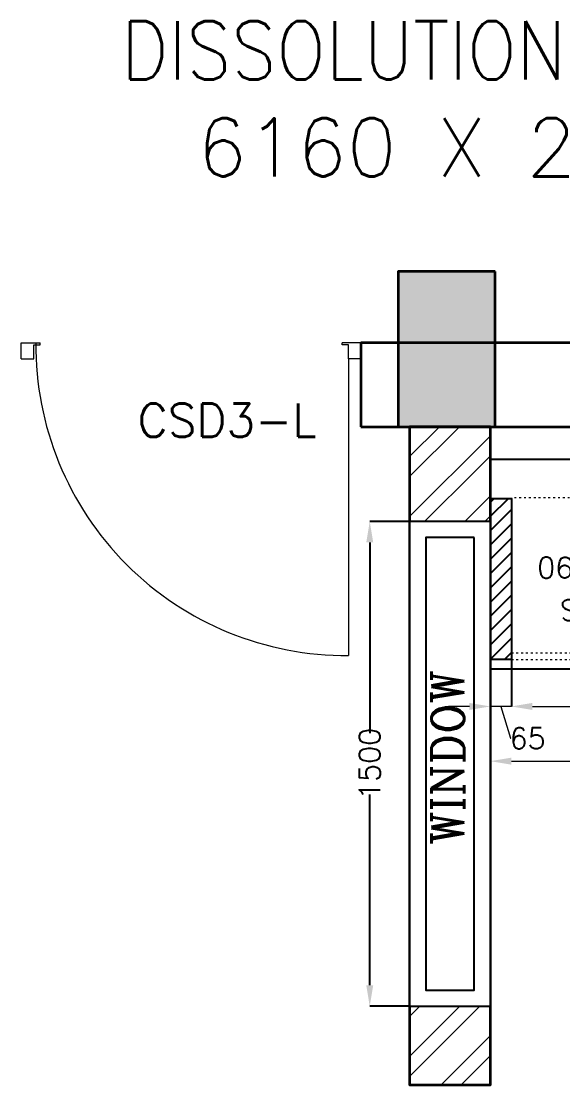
# Model space of a CAD drawing. Extents: x -52083 to 49512, y -145230 to 20224.
# Drawn here: x -28813 to -27139, y -16009 to -12719 of the extents above; entities that cross this region are included whole.
import ezdxf
from ezdxf.enums import TextEntityAlignment as Align

# ---------------------------------------------------------------- set-up
doc = ezdxf.new("R2010")
doc.units = 0
doc.header["$LTSCALE"] = 0.5
doc.header["$MEASUREMENT"] = 0
doc.header["$PDMODE"] = 32
doc.linetypes.add('ACAD_ISO03W100', pattern=[30, 12, -18])
for name, color, linetype, lineweight in [('1050x2100 Door', 6, 'Continuous', 5), ('COL', 1, 'Continuous', 35), ('DIM', 3, 'Continuous', 5), ('Hatch-1', 8, 'Continuous', 5), ('wall-1', 7, 'Continuous', 35)]:
    doc.layers.add(name, color=color, linetype=linetype, lineweight=lineweight)
for name, color, linetype in [('PDF_Text', 5, 'Continuous'), ('SA-FUR', 3, 'Continuous'), ('SA-Voice', 5, 'Continuous')]:
    doc.layers.add(name, color=color, linetype=linetype)
doc.styles.add('RomanS', font='romans.shx')
doc.styles.get("Standard").update_dxf_attribs({"font": 'romans.shx'})
doc.dimstyles.new('Sa-dim', dxfattribs={"dimtxt": 65, "dimasz": 65, "dimexe": 0, "dimexo": 0, "dimtad": 0, "dimdec": 0, "dimdsep": 46, "dimtxsty": 'Standard', "dimcen": 0, "dimclrd": 256, "dimclre": 7, "dimclrt": 1, "dimadec": 0, "dimazin": 0, "dimtfac": 1, "dimtdec": 0, "dimtmove": 0, "dimatfit": 3, "dimfxl": 1, "dimlwd": -1, "dimarcsym": 0})

# ---------------------------------------------------------------- blocks, each defined once
blk = doc.blocks.new('*U172')
at = {"color": 5}
blk.add_wipeout([(50, 400), (50, 250), (1450, 250), (1450, 400)], dxfattribs=at)
blk.add_wipeout([(0, 450), (0, 200), (1500, 200), (1500, 450)], dxfattribs=at)
for points in [[(0, 450), (0, 200), (1500, 200), (1500, 450)], [(50, 400), (50, 250), (1450, 250), (1450, 400)]]:
    blk.add_lwpolyline(points, close=True, dxfattribs=at)
blk = doc.blocks.new('*D678')
at = {"layer": 'Defpoints', "color": 0, "transparency": 16777216}
for p in [(-27735.5, -14266.3), (-27612.5, -14266.3), (-27612.5, -15766.3)]:
    blk.add_point(p, dxfattribs=at)
at = {"layer": 'SA-Voice', "color": 7, "lineweight": -2, "transparency": 16777216}
for p, q in [((-27612.5, -14266.3), (-27735.5, -14266.3)), ((-27612.5, -15766.3), (-27735.5, -15766.3))]:
    blk.add_line(p, q, dxfattribs=at)
at = {"layer": 'SA-Voice', "transparency": 16777216}
for p, q in [((-27735.5, -14331.3), (-27735.5, -14921.8)), ((-27735.5, -15701.3), (-27735.5, -15110.8))]:
    blk.add_line(p, q, dxfattribs=at)
for points in [[(-27746.3, -14331.3), (-27724.7, -14331.3), (-27735.5, -14266.3)], [(-27746.3, -15701.3), (-27724.7, -15701.3), (-27735.5, -15766.3)]]:
    blk.add_solid(points, dxfattribs=at)
at = {"layer": 'SA-Voice', "color": 1, "transparency": 16777216, "insert": (-27735.5, -15016.3), "char_height": 65, "attachment_point": 5, "rotation": 90}
blk.add_mtext('1500', dxfattribs=at)
blk = doc.blocks.new('1050x2100')
at = {"layer": '1050x2100 Door'}
for p, q in [((289971.9, 46661.9), (289971.9, 46711.8)), ((289971.9, 46711.8), (290030.3, 46711.8)), ((289971.9, 46661.9), (289971.9, 46711.8)), ((290010.2, 46661.9), (290010.2, 46705.1)), ((290010.2, 46705.1), (290030.3, 46705.1)), ((290030.3, 46705.1), (290030.3, 46711.8)), ((291021.9, 46711.8), (290963.5, 46711.8)), ((290963.5, 46705.1), (290963.5, 46711.8)), ((290983.6, 46705.1), (290963.5, 46705.1)), ((290983.6, 46661.9), (290983.6, 46705.1)), ((291021.9, 46661.9), (291021.9, 46711.8)), ((289971.9, 46661.9), (290010.2, 46661.9)), ((291021.9, 46661.9), (290983.6, 46661.9)), ((290983.6, 46661.9), (290983.6, 45743.9))]:
    blk.add_line(p, q, dxfattribs=at)
blk.add_arc((290976, 46702.9), 959, 179.4701, 270.4563, dxfattribs=at)
blk = doc.blocks.new('*U118')
at = {"layer": 'SA-FUR', "color": 230, "linetype": 'ACAD_ISO03W100', "lineweight": 13}
blk.add_line((600, 20), (0, 20), dxfattribs=at)
blk.add_lwpolyline([(0, 500), (600, 500), (600, 0), (0, 0)], close=True, dxfattribs=at)
at = {"layer": 'SA-FUR', "color": 7}
for tag, p in [('TAG', (300, 316.2)), ('TAG-2', (300, 185.8))]:
    blk.add_attdef(tag, text='', height=65, rotation=180, dxfattribs=at).set_placement(p, align=Align.CENTER)
blk = doc.blocks.new('*U120')
at = {"color": 1}
blk.add_lwpolyline([(-2125, 0), (620, 0), (620, 100), (-2125, 100)], close=True, dxfattribs=at)
blk = doc.blocks.new('*D736')
at = {"layer": 'Defpoints', "color": 0, "transparency": 16777216}
for p in [(-27297.5, -14693.3), (-26697.5, -14693.3), (-27297.5, -14838.7)]:
    blk.add_point(p, dxfattribs=at)
at = {"layer": 'DIM', "color": 7, "lineweight": -2, "transparency": 16777216}
for p, q in [((-27297.5, -14693.3), (-27297.5, -14838.7)), ((-26697.5, -14693.3), (-26697.5, -14838.7))]:
    blk.add_line(p, q, dxfattribs=at)
at = {"layer": 'DIM', "transparency": 16777216}
for p, q in [((-27232.5, -14838.7), (-27080.2, -14838.7)), ((-26762.5, -14838.7), (-26914.9, -14838.7))]:
    blk.add_line(p, q, dxfattribs=at)
for points in [[(-27232.5, -14827.9), (-27232.5, -14849.6), (-27297.5, -14838.7)], [(-26762.5, -14827.9), (-26762.5, -14849.6), (-26697.5, -14838.7)]]:
    blk.add_solid(points, dxfattribs=at)
at = {"layer": 'DIM', "color": 1, "transparency": 16777216, "insert": (-26997.5, -14838.7), "char_height": 65, "attachment_point": 5}
blk.add_mtext('600', dxfattribs=at)
blk = doc.blocks.new('*D737')
at = {"layer": 'Defpoints', "color": 0, "transparency": 16777216}
for p in [(-27362.5, -14693.3), (-27297.5, -14693.3), (-27362.5, -14838.7)]:
    blk.add_point(p, dxfattribs=at)
at = {"layer": 'DIM', "color": 7, "lineweight": -2, "transparency": 16777216}
for p, q in [((-27362.5, -14693.3), (-27362.5, -14838.7)), ((-27297.5, -14693.3), (-27297.5, -14838.7))]:
    blk.add_line(p, q, dxfattribs=at)
at = {"layer": 'DIM', "transparency": 16777216}
for p, q in [((-27427.5, -14838.7), (-27492.5, -14838.7)), ((-27297.5, -14838.7), (-27362.5, -14838.7)), ((-27297.5, -14838.7), (-27362.5, -14838.7)), ((-27330, -14838.7), (-27300.5, -14937.2)), ((-27232.5, -14838.7), (-27167.5, -14838.7)), ((-27300.5, -14937.2), (-27299.2, -14937.2))]:
    blk.add_line(p, q, dxfattribs=at)
for points in [[(-27427.5, -14827.9), (-27427.5, -14849.6), (-27362.5, -14838.7)], [(-27232.5, -14827.9), (-27232.5, -14849.6), (-27297.5, -14838.7)]]:
    blk.add_solid(points, dxfattribs=at)
at = {"layer": 'DIM', "color": 1, "transparency": 16777216, "insert": (-27247.5, -14937.2), "char_height": 65, "attachment_point": 5}
blk.add_mtext('65', dxfattribs=at)
blk = doc.blocks.new('*D744')
at = {"layer": 'Defpoints', "color": 0, "transparency": 16777216}
for p in [(-27362.5, -14723.3), (-25347.5, -14723.3), (-27362.5, -15008.1)]:
    blk.add_point(p, dxfattribs=at)
at = {"layer": 'DIM', "color": 7, "lineweight": -2, "transparency": 16777216}
for p, q in [((-27362.5, -14723.3), (-27362.5, -15008.1)), ((-25347.5, -14723.3), (-25347.5, -15008.1))]:
    blk.add_line(p, q, dxfattribs=at)
at = {"layer": 'DIM', "transparency": 16777216}
for p, q in [((-27297.5, -15008.1), (-26453.5, -15008.1)), ((-25412.5, -15008.1), (-26256.5, -15008.1))]:
    blk.add_line(p, q, dxfattribs=at)
for points in [[(-27297.5, -14997.2), (-27297.5, -15018.9), (-27362.5, -15008.1)], [(-25412.5, -14997.2), (-25412.5, -15018.9), (-25347.5, -15008.1)]]:
    blk.add_solid(points, dxfattribs=at)
at = {"layer": 'DIM', "color": 1, "transparency": 16777216, "insert": (-26355, -15008.1), "char_height": 65, "attachment_point": 5}
blk.add_mtext('2015', dxfattribs=at)

msp = doc.modelspace()

# ---------------------------------------------------------------- hatches: boundary and pattern name
at = {"layer": 'COL'}
h = msp.add_hatch(color=256, dxfattribs=at)
h.dxf.hatch_style = 1
h.paths.add_polyline_path([(-27347.5, -13493.3), (-27647.5, -13493.3), (-27647.5, -13973.3), (-27347.5, -13973.3)])
at = {"layer": 'Hatch-1'}
h = msp.add_hatch(dxfattribs=at)
h.set_pattern_fill('ANSI32,_O', color=256, scale=350)
h.set_pattern_definition([(45, (-126029.9, -3e-12), (-92.80777, 92.80777), []), (45, (-125968.02, -3e-12), (-92.80777, 92.80777), [])])
h.paths.add_polyline_path([(-27362.5, -13973.3), (-27612.5, -13973.3), (-27612.5, -16009.3), (-27362.5, -16009.3)])

# ---------------------------------------------------------------- linework, layer by layer
msp.add_line((-27362.5, -16009.3, 2637.8), (-27612.5, -16009.3, 2637.8))
at = {"layer": 'COL', "elevation": 2637.8}
msp.add_lwpolyline([(-27347.5, -13493.3), (-27647.5, -13493.3), (-27647.5, -13973.3), (-27347.5, -13973.3)], close=True, dxfattribs=at)
at = {"layer": 'Hatch-1', "elevation": 2637.8}
msp.add_lwpolyline([(-27762.5, -13713.3), (-27647.5, -13713.3), (-27647.5, -13973.3), (-27762.5, -13973.3)], close=True, dxfattribs=at)
at = {"layer": 'wall-1', "color": 7}
for p, q in [((-27762.5, -13713.3, 2637.8), (-27762.5, -13973.3, 2637.8)), ((-27362.5, -13973.3, 2637.8), (-27612.5, -13973.3, 2637.8))]:
    msp.add_line(p, q, dxfattribs=at)
at = {"layer": 'wall-1', "color": 7, "elevation": 2637.8}
for points in [[(-27362.5, -13713.3), (-27762.5, -13713.3)], [(-27762.5, -13973.3), (-24317.5, -13973.3), (-24317.5, -13713.3), (-27762.5, -13713.3)], [(-27762.5, -13973.3), (-27362.5, -13973.3)]]:
    msp.add_lwpolyline(points, dxfattribs=at)
msp.add_lwpolyline([(-27362.5, -13973.3), (-27612.5, -13973.3), (-27612.5, -16009.3), (-27362.5, -16009.3)], close=True, dxfattribs=at)

# ---------------------------------------------------------------- block references
msp.add_blockref('*U120', (-25237.5, -14073.3, 2637.8))
at = {"layer": '1050x2100 Door'}
msp.add_blockref('1050x2100', (-318784.4, -60425, 2637.8), dxfattribs=at)
at = {"layer": 'SA-FUR'}
ref = msp.add_blockref('*U118', (-26697.5, -14693.3, 2637.8), dxfattribs=dict(at, xscale=-1))
ref.add_attrib('TAG', 'M-##-90', dxfattribs={"color": 7, "height": 65, "rotation": 180}).set_placement((-26997.5, -14377.1, 2637.8), align=Align.CENTER)
ref.add_attrib('TAG-2', '1D-2S', dxfattribs={"color": 7, "height": 65, "rotation": 180}).set_placement((-26997.5, -14507.4, 2637.8), align=Align.CENTER)

# ---------------------------------------------------------------- texts
at = {"layer": '1050x2100 Door', "color": 0, "style": 'RomanS'}
msp.add_text('CSD3-L', height=103.23, dxfattribs=at).set_placement((-28452.7, -14004.9, 2637.8))
at = {"layer": 'PDF_Text', "insert": (-27451.5, -12958.6, 2637.8), "char_height": 180, "width": 2461.8, "attachment_point": 5, "style": 'RomanS'}
msp.add_mtext('{\\W0.9;DISSOLUTION ROOM\\P\\W1;\\C0;6160 X 2780}', dxfattribs=at)
at = {"layer": 'PDF_Text', "insert": (-27434.5, -15398.2, 2637.8), "char_height": 100, "attachment_point": 2, "rotation": 270, "style": 'RomanS'}
msp.add_mtext('{\\Fromanc|c0;WINDOW}', dxfattribs=at)

# ---------------------------------------------------------------- dimensions: what is measured, and where the dimension line sits
at = {"layer": 'DIM', "color": 7}
dim = msp.add_linear_dim(base=(-27297.5, -14838.7, 2637.8), p1=(-26697.5, -14693.3, 2637.8), p2=(-27297.5, -14693.3, 2637.8), dimstyle='Sa-dim', override={"dimtmove": 1}, dxfattribs=at)
dim.commit()
dim.dimension.update_dxf_attribs({"geometry": '*D736', "text_midpoint": (-26997.5, -14838.7, 2637.8)})

# ---------------------------------------------------------------- next in the draw order: block references
at = {"rotation": 270}
msp.add_blockref('*U172', (-27812.5, -14266.3, 2637.8), dxfattribs=at)

# ---------------------------------------------------------------- next in the draw order: hatches: boundary and pattern name
h = msp.add_hatch()
h.set_pattern_fill('ANSI31', scale=250)
h.set_pattern_definition([(45, (-143231.635, -28340.38), (-22.097087, 22.097087), [])])
h.paths.add_polyline_path([(-27297.5, -14693.3), (-27362.5, -14693.3), (-27362.5, -14194.9), (-27297.5, -14194.9)])

# ---------------------------------------------------------------- next in the draw order: linework, layer by layer
at = {"color": 3, "elevation": 2637.8}
msp.add_lwpolyline([(-25347.5, -14723.3), (-27362.5, -14723.3), (-27362.5, -13973.3), (-25347.5, -13973.3)], close=True, dxfattribs=at)
at = {"color": 7, "elevation": 2637.8}
msp.add_lwpolyline([(-27297.5, -14693.3), (-27362.5, -14693.3), (-27362.5, -14194.9), (-27297.5, -14194.9)], close=True, dxfattribs=at)

# ---------------------------------------------------------------- next in the draw order: texts
at = {"layer": 'PDF_Text', "insert": (-27544.1, -14996.6, 2637.8), "char_height": 100, "attachment_point": 2, "rotation": 90, "style": 'RomanS'}
msp.add_mtext('{\\Fromanc|c0;WINDOW}', dxfattribs=at)

# ---------------------------------------------------------------- next in the draw order: dimensions: what is measured, and where the dimension line sits
at = {"layer": 'DIM', "color": 7}
dim = msp.add_linear_dim(base=(-27362.5, -14838.7, 2637.8), p1=(-27297.5, -14693.3, 2637.8), p2=(-27362.5, -14693.3, 2637.8), dimstyle='Sa-dim', override={"dimtmove": 1}, dxfattribs=at)
dim.commit()
dim.dimension.update_dxf_attribs({"geometry": '*D737', "text_midpoint": (-27298.6, -14937.2, 2637.8)})
dim = msp.add_linear_dim(base=(-27362.5, -15008.1, 2637.8), p1=(-25347.5, -14723.3, 2637.8), p2=(-27362.5, -14723.3, 2637.8), dimstyle='Sa-dim', dxfattribs=at)
dim.commit()
dim.dimension.update_dxf_attribs({"geometry": '*D744', "text_midpoint": (-26355, -15008.1, 2637.8)})
at = {"layer": 'SA-Voice', "color": 7}
dim = msp.add_linear_dim(base=(-27735.5, -14266.3, 2637.8), p1=(-27612.5, -15766.3, 2637.8), p2=(-27612.5, -14266.3, 2637.8), angle=90, dimstyle='Sa-dim', dxfattribs=at)
dim.commit()
dim.dimension.update_dxf_attribs({"geometry": '*D678', "text_midpoint": (-27735.5, -15016.3, 2637.8)})

doc.saveas('drawing.dxf')
